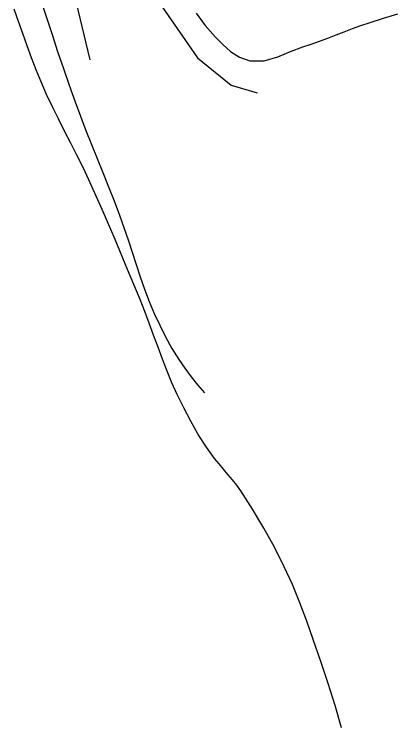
# Model space of a CAD drawing. Header units: millimetres. Extents: x 168000 to 169000, y 125998 to 127000.
# Drawn here: x 168258.9 to 168321.8, y 126228.9 to 126346.2 of the extents above; entities that cross this region are included whole.
import ezdxf

# ---------------------------------------------------------------- set-up
doc = ezdxf.new("R2010")
doc.units = ezdxf.units.MM
for name, color, linetype in [('W0211', 2, 'CONTINUOUS'), ('W0214', 2, 'CONTINUOUS'), ('W0330', 7, 'CONTINUOUS')]:
    doc.layers.add(name, color=color, linetype=linetype)

msp = doc.modelspace()

# ---------------------------------------------------------------- linework, layer by layer
at = {"layer": 'W0211'}
for points in [[(168272.72, 126383.22), (168275.22, 126369.05), (168276.97, 126361.8), (168283.17, 126347.37), (168288.97, 126338.99), (168294.45, 126334.54), (168298.73, 126333.23)], [(168271.32, 126338.7), (168268.11, 126352.2), (168261.69, 126376.09)]]:
    msp.add_lwpolyline(points, dxfattribs=at)
at = {"layer": 'W0214'}
for points in [[(168263.24, 126348.41), (168264.16, 126345.62), (168265.07, 126342.84), (168265.99, 126340.06), (168266.93, 126337.28), (168267.89, 126334.51), (168268.88, 126331.75), (168269.75, 126329.41), (168270.64, 126327.08), (168271.56, 126324.76), (168272.49, 126322.45), (168273.42, 126320.14), (168274.34, 126317.82), (168275.25, 126315.5), (168276.14, 126313.16), (168276.86, 126311.15), (168277.54, 126309.12), (168278.21, 126307.09), (168278.87, 126305.05), (168279.54, 126303.02), (168280.25, 126301), (168281.01, 126298.99), (168281.84, 126297.01), (168282.74, 126295.06), (168283.72, 126293.14), (168284.76, 126291.26), (168285.89, 126289.42), (168286.86, 126287.99), (168287.89, 126286.6), (168288.97, 126285.25), (168290.11, 126283.95)], [(168288.73, 126346.35), (168290.22, 126344.3), (168291.91, 126342.4), (168293.09, 126341.22), (168294.37, 126340.07), (168295.86, 126339.1), (168297.55, 126338.54), (168299.87, 126338.53), (168302.12, 126339.15), (168304.21, 126340.03), (168306.22, 126340.79), (168307.6, 126341.24), (168308.97, 126341.73), (168310.33, 126342.23), (168311.68, 126342.76), (168313.04, 126343.28), (168314.39, 126343.8), (168315.75, 126344.3), (168317.12, 126344.78), (168319.46, 126345.54), (168321.8, 126346.26)]]:
    msp.add_lwpolyline(points, dxfattribs=at)
at = {"layer": 'W0330'}
msp.add_lwpolyline([(168312.57, 126228.93), (168311.51, 126232.58), (168310.38, 126236.22), (168309.2, 126239.83), (168307.95, 126243.42), (168306.86, 126246.44), (168305.73, 126249.46), (168304.52, 126252.44), (168303.19, 126255.37), (168301.57, 126258.58), (168299.84, 126261.73), (168297.99, 126264.82), (168296.04, 126267.84), (168295.38, 126268.77), (168294.68, 126269.68), (168293.95, 126270.56), (168293.21, 126271.43), (168292.48, 126272.3), (168291.75, 126273.18), (168291.06, 126274.09), (168290.4, 126275.03), (168289.08, 126277.12), (168287.85, 126279.28), (168286.7, 126281.47), (168285.62, 126283.7), (168284.76, 126285.61), (168283.96, 126287.54), (168283.2, 126289.5), (168282.47, 126291.46), (168281.75, 126293.42), (168281.03, 126295.39), (168280.29, 126297.34), (168279.52, 126299.29), (168277.48, 126304.24), (168275.41, 126309.17), (168273.29, 126314.09), (168271.11, 126318.98), (168270.16, 126321), (168269.17, 126323), (168268.16, 126325), (168267.14, 126326.98), (168266.13, 126328.97), (168265.13, 126330.98), (168264.18, 126333), (168263.28, 126335.04), (168262.47, 126337.01), (168261.7, 126338.99), (168260.97, 126340.99), (168260.27, 126342.99), (168259.57, 126345), (168258.88, 126347.01)], dxfattribs=at)

doc.saveas('drawing.dxf')
